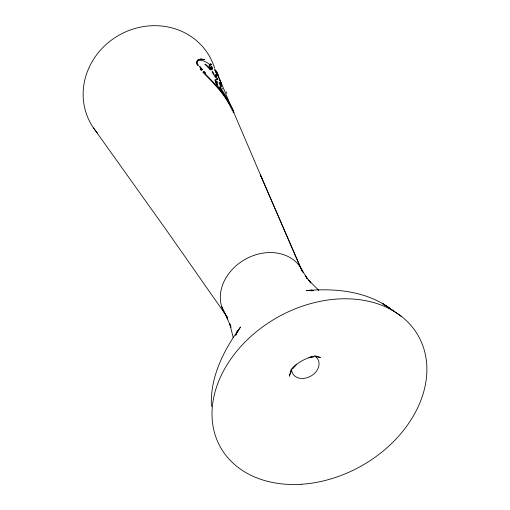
<?xml version="1.0" encoding="UTF-8"?>
<svg xmlns="http://www.w3.org/2000/svg" width="510" height="510" viewBox="0 0 510 510"><rect width="100%" height="100%" fill="white"/><g stroke="black" fill="none" stroke-linecap="round" stroke-linejoin="round"><path stroke-width="0.76" d="M197.357 62.016L197.529 61.06M196.764 62.214L196.936 61.251M209.431 65.337L209.604 64.987M291.331 368.717L289.349 376.189L291.395 370.738M236.098 334.751L237.539 330.595L235.684 335.637M237.399 332.354L240.484 327.031C223.737 350.153 209.859 377.177 211.433 406.515M292.466 368.985L296.661 364.159M198.129 60.052L200.915 58.93L204.752 59.625M197.542 60.25L200.328 59.122L204.178 59.817M295.73 365.077L292.625 368.118C298.286 362.189 305.777 358.039 313.809 356.401L308.894 357.612L310.87 357.108M210.675 63.661L211.35 64.356L209.98 64.84C206.671 61.85 202.234 59.797 197.701 60.199M232.069 110.294L232.668 110.09L233.669 112.391L233.064 112.595M216.266 75.212L217.617 74.823L217.897 75.352M310.297 357.274L314.491 356.796M312.553 290.796L306.427 290.566C335.006 288.144 365.479 290.981 389.525 307.989M316.538 356.828L320.414 357.433L314.479 355.655M313.121 290.522L310.826 290.069L313.675 290.738M216.087 79.311L215.29 79.33L214.895 79.942L215.564 82.607L222.43 93.158M394.6 311.648L382.258 303.348L401.797 316.678M318.814 290.419L308.626 280.143L310.839 283.012L305.56 275.929L307.358 278.964L300.766 267.858L260.317 174.707L302.162 271.422M210.107 63.852L210.777 64.547M203.413 71.961C213.645 82.569 224.515 93.024 231.087 106.431M202.814 72.159C212.594 82.339 222.978 92.297 229.608 104.939M201.903 70.278L201.087 69.315M201.303 70.482L200.156 69.118M201.055 69.284L200.755 68.92M93.521 127.972L167.274 231.349L225.643 314.753L230.973 327.171L229.742 323.761L233.261 337.722M222.615 93.432L222.998 93.987M224.151 95.689L224.553 96.288M216.285 78.878L216.591 79.356M215.545 77.705L212.02 71.929M226.179 98.812L226.376 99.138M220.09 86.815L228.104 100.113L232.668 110.09M219.491 87.012L229.028 103.269M227.167 100.438L227.364 100.763M217.611 78.412L218.031 79.146L217.445 79.337L217.024 78.61M216.916 77.227L215.335 74.473M216.336 77.418L214.748 74.664M198.435 65.567L197.727 64.043M197.861 65.822L197.134 64.241M217.636 74.855L214.971 70.201L216.17 73.121M221.072 82.958L221.754 84.316L221.27 83.066M230.055 105.787L230.482 106.635M219.606 80.159L222.538 86.075L230.367 104.85M210.732 69.538L209.852 67.543M220.129 80.516L220.549 81.409L217.694 74.619M229.194 103.594L229.538 104.314M217.069 75.034L216.336 73.485M212.338 68.895L211.491 66.969M211.79 69.156L210.936 67.218M221.576 306.287L227.677 318.986M217.521 82.237L217.043 81.135M216.948 82.473L216.438 81.3M229.71 104.671L230.048 105.391M217.266 73.638L218.458 76.825M230.208 105.755L230.533 106.475M217.432 74.02L217.655 74.53M232.337 109.095L262.172 178.94M230.743 106.953L230.947 107.431M221.066 82.575L217.929 75.397M221.104 83.226L221.289 83.812M220.135 80.567L220.919 82.92M221.104 83.525L221.225 83.927M221.582 84.787L221.748 85.38M227.76 317.443A44.313 35.904 -29.3 0 1 244.131 259.947A44.313 35.904 -29.3 0 1 303.227 272.831M216.081 71.98A7.892 0.752 71.4 0 1 218.274 75.129M230.271 104.467A4.367 0.542 72.2 0 1 231.565 107.572M232.152 109.516A4.367 0.542 72.2 0 1 232.286 110.02M231.432 106.367A40.118 23.913 54.3 0 1 234.026 112.41M211.357 64.917A26.941 2.76 59.9 0 1 211.382 64.419M212.453 68.123A33.252 3.672 53.6 0 1 211.675 66.236M212.205 69.704A41.769 4.826 52.6 0 1 211.242 67.639M211.146 69.315A44.262 4.411 54 0 1 210.024 66.74M216.61 76.685A44.147 0.574 59.3 0 1 216.737 76.889M217.496 79.311A29.962 3.984 66.4 0 1 217.725 78.47M216.903 79.49A29.962 3.997 66.4 0 1 217.139 78.661M220.913 87.044A26.743 3.105 59.9 0 1 219.026 82.556M217.19 84.698A24.544 3.277 51 0 1 215.462 80.771M210.783 65.102A26.941 2.78 59.9 0 1 210.815 64.604M211.873 68.308A33.258 3.691 53.6 0 1 211.095 66.427M211.624 69.908A41.775 4.845 52.6 0 1 210.668 67.836M210.573 69.526A44.268 4.437 54 0 1 209.451 66.944M215.437 75.856A44.147 0.593 59.3 0 1 215.532 76.015M230.788 106.577A40.118 23.862 54.3 0 1 232.751 110.944M205.039 73.191A36.816 6.509 38.6 0 1 203.528 71.604M201.992 69.825A31.206 7.567 34.6 0 1 199.353 66.536M196.758 64.05A32.487 8.868 31.9 0 1 196.611 62.124M196.854 61.194A40.309 10.493 37 0 1 197.899 60.543M204.784 64.266A54.94 18.507 72.1 0 1 210.273 69.947M222.704 88.619A43.949 0.414 58.1 0 1 222.443 88.192M213.894 73.701A40.507 5.259 50.1 0 1 212.415 71.209M209.253 66.931A32.34 4.839 48.4 0 1 209.113 65.624M209.782 65.248A27.094 3.589 54.9 0 1 210.42 65.516M221.518 86.866A26.737 3.092 59.9 0 1 219.631 82.378M217.783 84.481A24.544 3.264 51 0 1 216.055 80.567M205.645 72.994A36.809 6.49 38.6 0 1 204.134 71.406M202.591 69.621A31.206 7.554 34.6 0 1 199.952 66.332M197.357 63.852A32.487 8.855 32 0 1 197.211 61.927M197.447 60.996A40.303 10.474 37 0 1 198.492 60.346M205.364 64.107A54.933 18.475 72.1 0 1 210.84 69.787M226.893 93.355A39.557 0.676 64.4 0 1 226.185 91.851M216.45 73.663A35.815 2.199 59.3 0 1 216.278 73.3M315.225 356.401A14.497 11.124 -29.3 0 1 310.424 376.335A14.497 11.124 -29.3 0 1 291.548 369.074M97.416 133.014A68.232 63.061 -29.3 0 1 119.78 34.763A68.232 63.061 -29.3 0 1 214.659 68.327M214.844 69.577L217.19 73.472L214.85 69.545M301.187 484.27A113.513 85.329 -29.3 0 0 420.265 339.603A113.513 85.329 -29.3 0 0 236.882 351.058A113.513 85.329 -29.3 0 0 301.187 484.27"/></g></svg>
